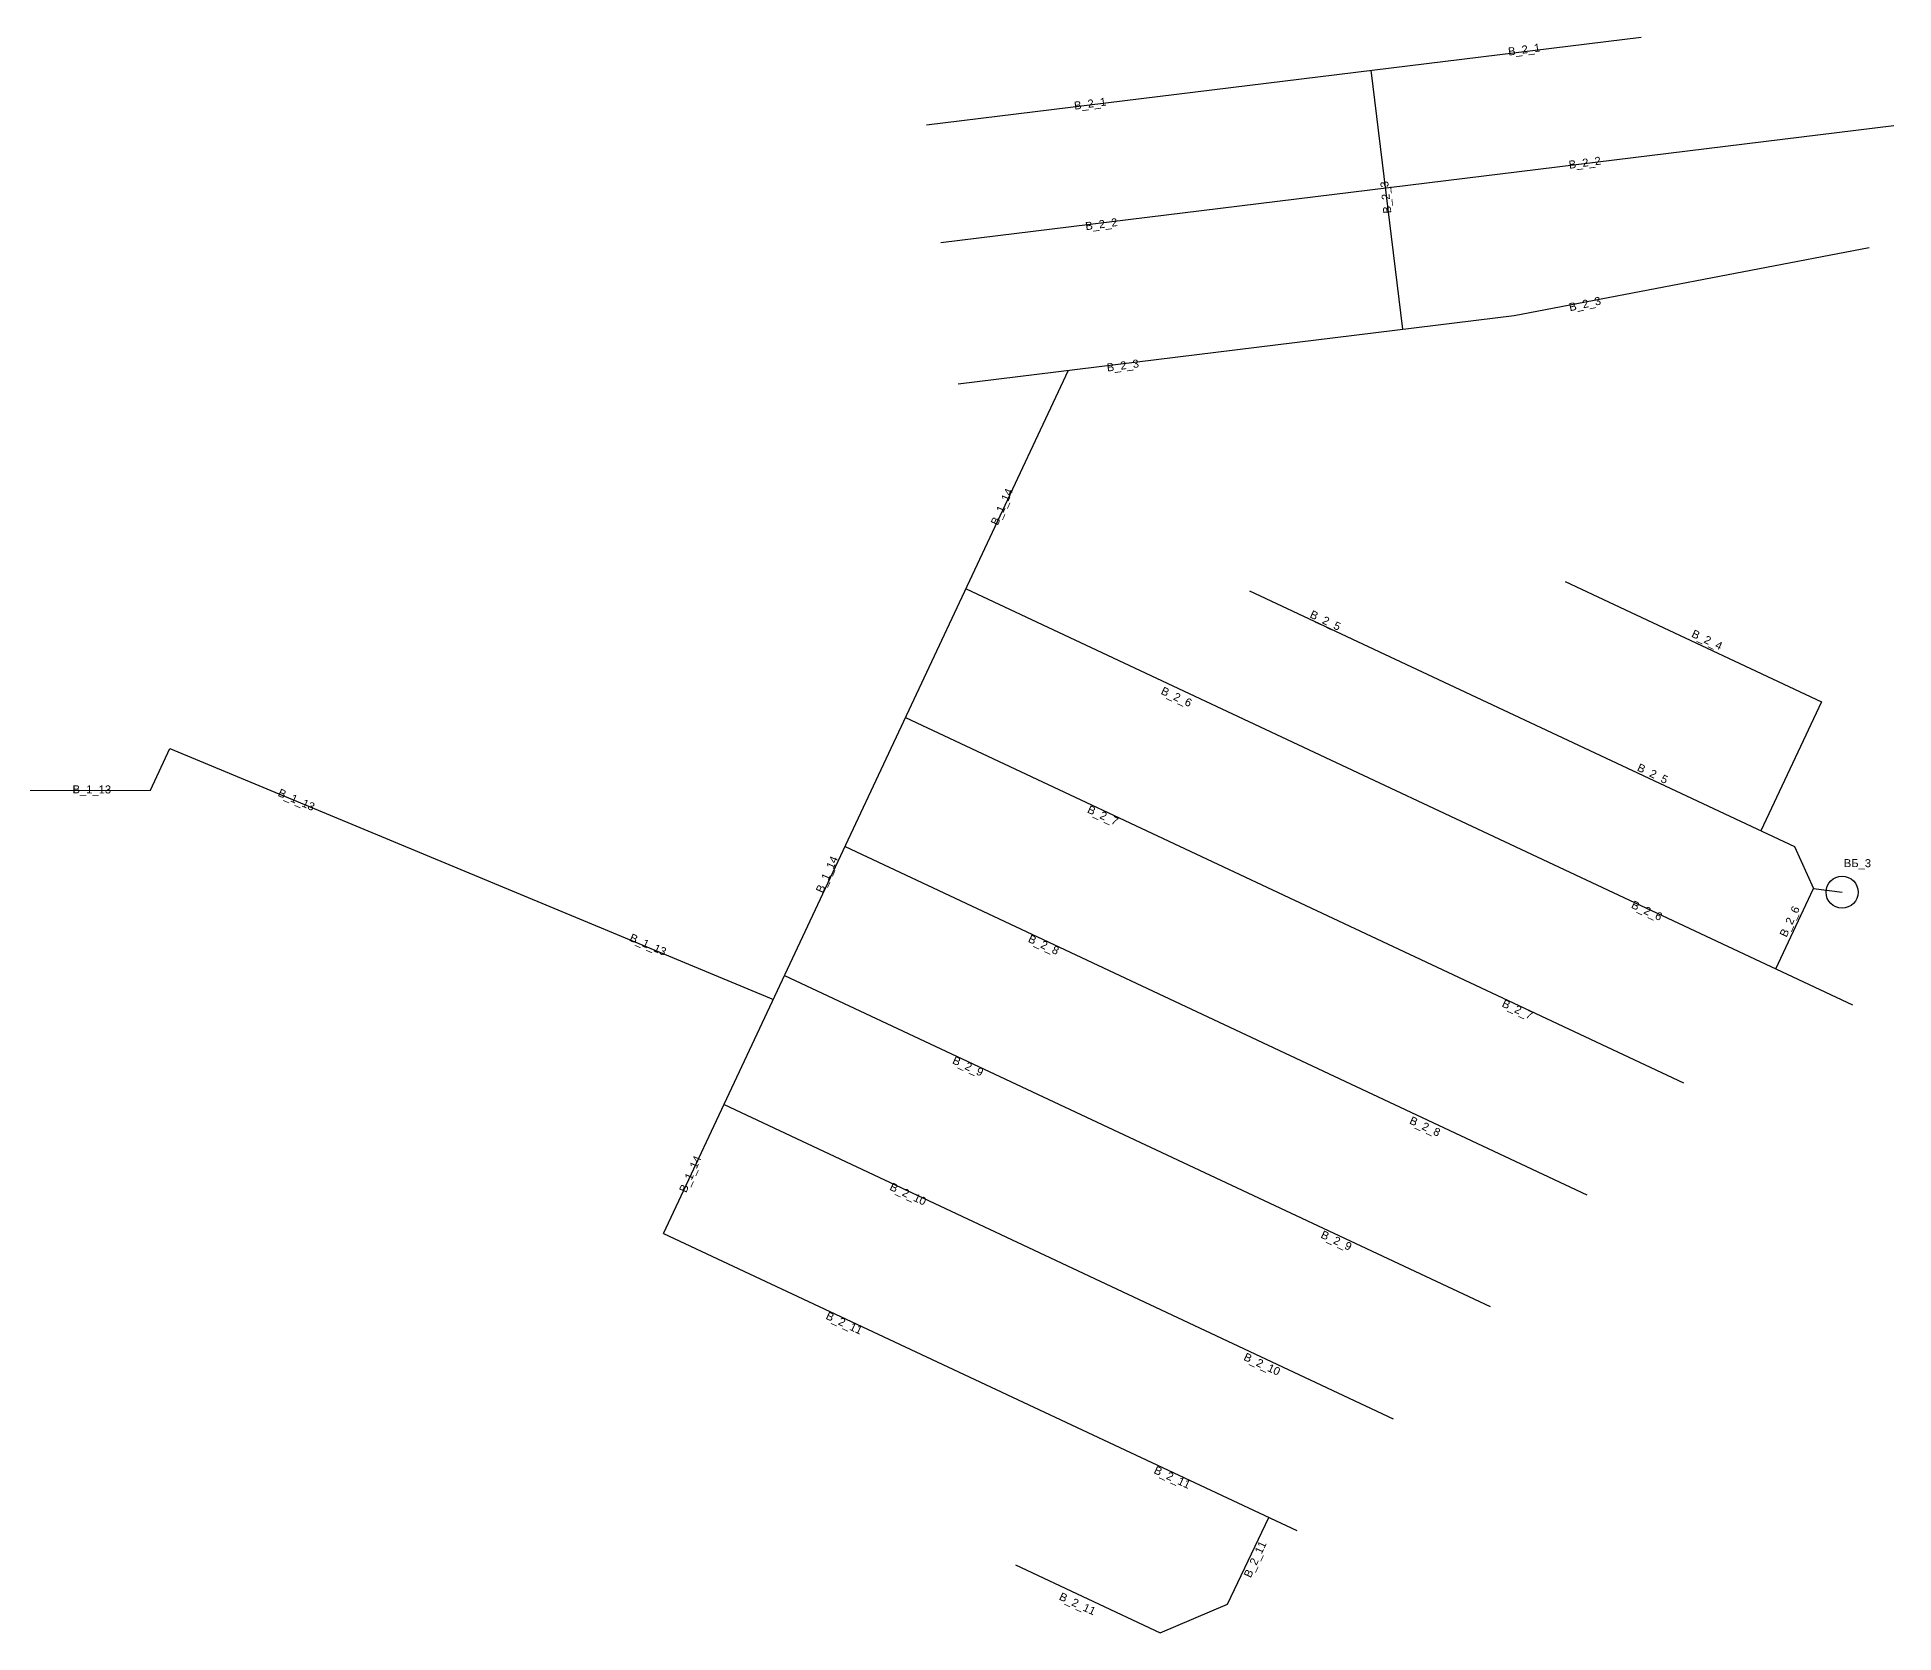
# Model space of a CAD drawing. Header units: millimetres. Extents: x 2242870 to 2245448, y 377619 to 381319.
# Drawn here: x 2244287 to 2245448, y 380322 to 381319 of the extents above; entities that cross this region are included whole.
import ezdxf

# ---------------------------------------------------------------- set-up
doc = ezdxf.new("R2010")
doc.units = ezdxf.units.MM
for name, color, linetype, lineweight in [('водопровод высокий', 5, 'Continuous', 25), ('водопровод_низкий', 161, 'Continuous', 25), ('водопроводная_башня', 5, 'Continuous', 25), ('подписи_водопровод', 5, 'Continuous', 25)]:
    doc.layers.add(name, color=color, linetype=linetype, lineweight=lineweight)
doc.styles.get("Standard").update_dxf_attribs({"font": 'arial.ttf'})

msp = doc.modelspace()

# ---------------------------------------------------------------- linework, layer by layer
at = {"layer": 'водопровод высокий'}
for points in [[(2244678.8, 380571.9), (2244931.8, 381111.2)], [(2244039.9, 380829.4), (2244081.2, 380829.4), (2244081.2, 380848.4), (2244358.1, 380848.9), (2244370.2, 380874.8), (2244747.4, 380718.1)]]:
    msp.add_lwpolyline(points, dxfattribs=at)
at = {"layer": 'водопровод_низкий'}
for points in [[(2244843, 381264.6), (2245289.7, 381319.3)], [(2245140.8, 381136.8), (2245120.9, 381298.6)], [(2244852, 381191.1), (2245447.6, 381264.1)], [(2244862.8, 381102.8), (2245210.4, 381145.4), (2245432.1, 381187.9)], [(2245242.1, 380979.2), (2245402.3, 380904), (2245364.5, 380823.4)], [(2244867.8, 380974.7), (2245421.8, 380714.8)], [(2245044.9, 380973.4), (2245385.4, 380813.7), (2245397.3, 380787.4)], [(2244830, 380894.2), (2245316.1, 380666.1)], [(2244792.2, 380813.6), (2245255.7, 380596.1)], [(2245373.8, 380737.3), (2245397.3, 380787.4), (2245415.2, 380785.1)], [(2244754.4, 380733), (2245195.3, 380526.2)], [(2244716.6, 380652.5), (2245134.8, 380456.2)], [(2244678.8, 380571.9), (2245074.4, 380386.3)], [(2244898.7, 380364.9), (2244989.2, 380322.4), (2245031.1, 380340.4), (2245057.1, 380394.4)]]:
    msp.add_lwpolyline(points, dxfattribs=at)
at = {"layer": 'водопроводная_башня'}
msp.add_circle((2245415.2, 380785.1), 10, dxfattribs=at)

# ---------------------------------------------------------------- texts
at = {"layer": 'подписи_водопровод', "char_height": 5, "attachment_point": 1}
for s, insert, rotation in [('В_2_1', (2245206.2, 381312.7), 7.7254), ('В_2_1', (2244935, 381278.9), 7.7254), ('В_2_2', (2245244.1, 381242), 7.7254), ('В_2_3', (2245128.6, 381208.9), 95.7865), ('В_2_2', (2244942, 381203.6), 7.7254), ('В_2_3', (2245244.1, 381152.9), 12.456), ('В_2_3', (2244955.4, 381115.3), 7.7254), ('В_1_14', (2244883, 381015.9), 66.3966), ('В_2_5', (2245084.3, 380961.5), 334.6336), ('В_2_4', (2245322.8, 380949.4), 334.6336), ('В_2_6', (2244991.2, 380913.7), 335.2036), ('В_2_5', (2245288.8, 380865.8), 334.6336), ('В_1_13', (2244309.5, 380851.9), 359.8091), ('В_1_13', (2244439.4, 380850), 336.3966), ('В_2_7', (2244945.2, 380839.6), 335.2036), ('В_1_14', (2244773.7, 380786.2), 66.3966), ('ВБ_3', (2245416.3, 380805.8), 359.8091), ('В_2_6', (2245285.1, 380780.1), 335.2036), ('В_2_6', (2245375.9, 380758.7), 65.2036), ('В_1_13', (2244659.1, 380759.5), 336.3966), ('В_2_8', (2244908.2, 380758.8), 335.2036), ('В_2_7', (2245204.3, 380718.4), 335.2036), ('В_2_9', (2244860.9, 380682.9), 335.2036), ('В_2_8', (2245146.5, 380645.3), 335.2036), ('В_1_14', (2244688.3, 380599), 66.3966), ('В_2_10', (2244821.7, 380603.9), 335.2036), ('В_2_9', (2245091.1, 380574), 335.2036), ('В_2_11', (2244781.8, 380523.3), 335.2036), ('В_2_10', (2245042.9, 380497.6), 335.2036), ('В_2_11', (2244986.8, 380426.9), 335.2036), ('В_2_11', (2245041.1, 380358.5), 65.2036), ('В_2_11', (2244927.6, 380347.9), 335.2036)]:
    msp.add_mtext_dynamic_manual_height_columns(s, width=14.204, gutter_width=12.5, heights=[0], dxfattribs=dict(at, insert=insert, rotation=rotation))

doc.saveas('drawing.dxf')
